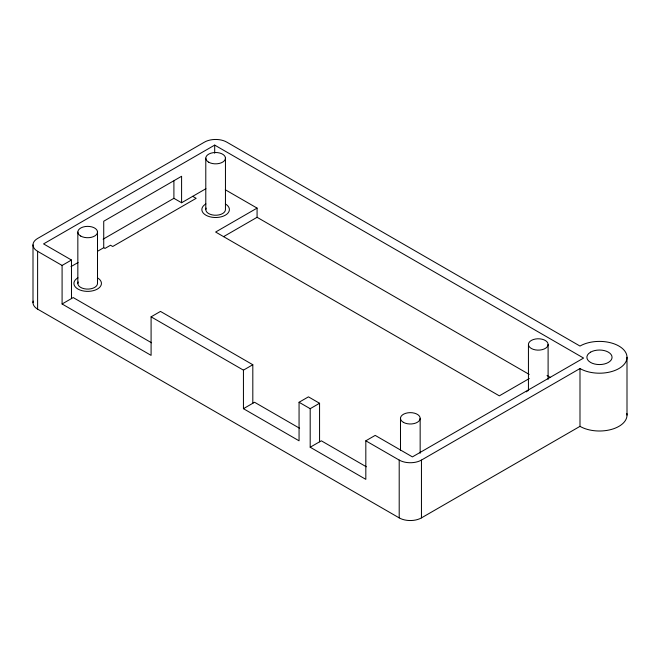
<?xml version="1.0" encoding="UTF-8"?>
<svg xmlns="http://www.w3.org/2000/svg" width="660" height="660" viewBox="0 0 660 660"><rect width="100%" height="100%" fill="white"/><g stroke="black" fill="none" stroke-linecap="round" stroke-linejoin="round"><path stroke-width="0.99" d="M365.822 440.806L399.201 460.078A15.733 9.083 0 0 0 421.451 460.078L579.991 368.544A27.538 15.898 0 0 0 618.932 368.544A27.538 15.898 0 0 0 618.932 346.054A27.538 15.898 0 0 0 579.991 346.054L226.751 142.114A15.733 9.083 0 0 0 204.493 142.114L37.612 238.466A15.733 9.083 0 0 0 37.612 251.311L62.09 265.444L62.09 303.988L151.09 355.369L151.09 316.833L243.441 370.144L243.441 408.688L299.062 440.806L299.062 402.262L310.192 408.688L310.192 447.224L365.822 479.35L365.822 440.806L375.193 435.394L412.417 456.893L583.58 358.075L214.698 145.101L43.56 243.903L71.478 260.024L71.478 298.567M103.117 239.184L173.902 198.322L181.591 202.76L205.904 188.719M62.09 265.444L71.478 260.024M70.991 266.615L78.07 262.523M97.531 251.287L103.727 247.706L104.981 248.44L110.525 245.239L112.712 246.493L196.152 198.322L192.712 196.333M62.09 303.988L73.21 297.561L151.536 342.779M529.188 374.401L257.078 217.297L257.078 208.106L215.622 232.039L499.331 395.843L529.32 378.526M223.559 236.651L257.078 217.297M151.09 316.833L160.471 311.413L252.813 364.733L252.813 403.276M243.441 370.144L252.813 364.733M243.441 408.688L254.562 402.262L299.599 428.266M299.062 402.262L308.443 396.85L319.564 403.276L319.564 441.82M310.192 408.688L319.564 403.276M310.192 447.224L321.321 440.806L366.349 466.802M33.239 301.125A15.733 9.083 0 0 0 37.612 309.127L399.201 517.885A15.733 9.083 0 0 0 421.451 517.885L579.991 426.352A27.538 15.898 0 0 0 611.317 429.462A27.538 15.898 0 0 0 626.851 413.449M225.291 189.758L257.078 208.106M547.024 375.507L550.597 377.57M627 357.299L627 415.115M579.991 368.544L579.991 426.352M548.105 344.454A9.834 5.676 0 0 1 533.354 349.371A9.834 5.676 0 0 1 533.354 339.537A9.834 5.676 0 0 1 548.105 344.454L548.105 379.393M528.437 344.454L528.437 390.703M421.451 460.078L421.451 517.885M420.156 418.325L420.156 453.263M400.488 418.325L400.488 450.186M399.201 460.078L399.201 517.885M225.456 158.169L225.456 209.558A9.834 5.676 0 0 1 214.335 215.193A9.834 5.676 0 0 1 206.126 208.09M214.698 145.101L214.698 153.211M205.788 158.169L205.788 209.558M181.591 202.76L181.591 176.278L103.727 221.232L103.727 247.706M173.902 181.005L173.902 198.322M97.507 232.039L97.507 283.429A9.834 5.676 0 0 1 86.394 289.055A9.834 5.676 0 0 1 78.177 281.96M77.839 232.039L77.839 283.429M37.612 251.311L37.612 309.127M33 244.885L33 302.701M97.408 277.81A13.769 7.945 0 0 1 97.408 289.047A13.769 7.945 0 0 1 77.938 289.047A13.769 7.945 0 0 1 77.938 277.81M526.35 391.867A13.769 7.945 0 0 1 527.728 390.728M225.357 203.94A13.769 7.945 0 0 1 225.357 215.185A13.769 7.945 0 0 1 205.887 215.185A13.769 7.945 0 0 1 205.887 203.94M590.568 352.159L588.563 353.669A12.589 7.268 0 0 0 588.563 360.929L590.568 362.439A12.589 7.268 0 0 0 608.363 362.439A12.589 7.268 0 0 0 608.363 352.159A12.589 7.268 0 0 0 590.568 352.159M403.375 422.334A9.834 5.676 0 0 0 419.826 419.793A9.834 5.676 0 0 0 407.781 412.838A9.834 5.676 0 0 0 403.375 422.334M208.667 162.187A9.834 5.676 0 0 0 225.118 159.637A9.834 5.676 0 0 0 213.081 152.691A9.834 5.676 0 0 0 208.667 162.187M80.718 236.057A9.834 5.676 0 0 0 97.177 233.508A9.834 5.676 0 0 0 85.132 226.561A9.834 5.676 0 0 0 80.718 236.057"/></g></svg>
